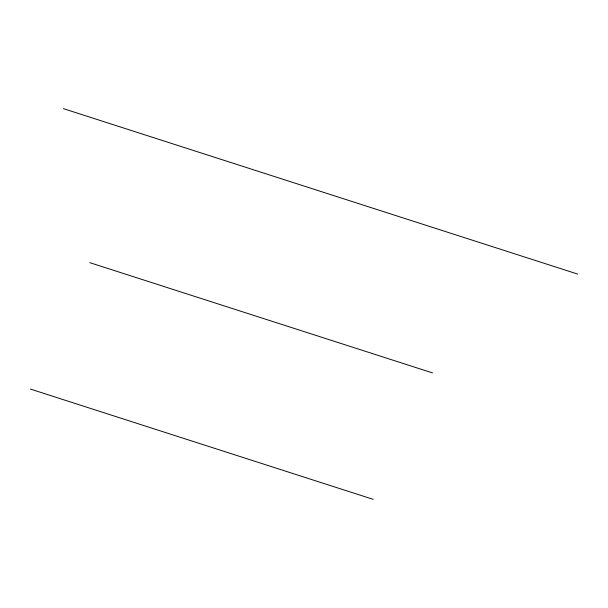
<?xml version="1.0" encoding="UTF-8"?>
<svg xmlns="http://www.w3.org/2000/svg" width="608" height="608" viewBox="0 0 608 608"><rect width="100%" height="100%" fill="white"/><g stroke="black" fill="none" stroke-linecap="round" stroke-linejoin="round"><path stroke-width="0.91" d="M63.437 108.657L577.6 274.056M89.764 262.648L432.539 372.917M30.4 389.074L373.175 499.343"/></g></svg>
